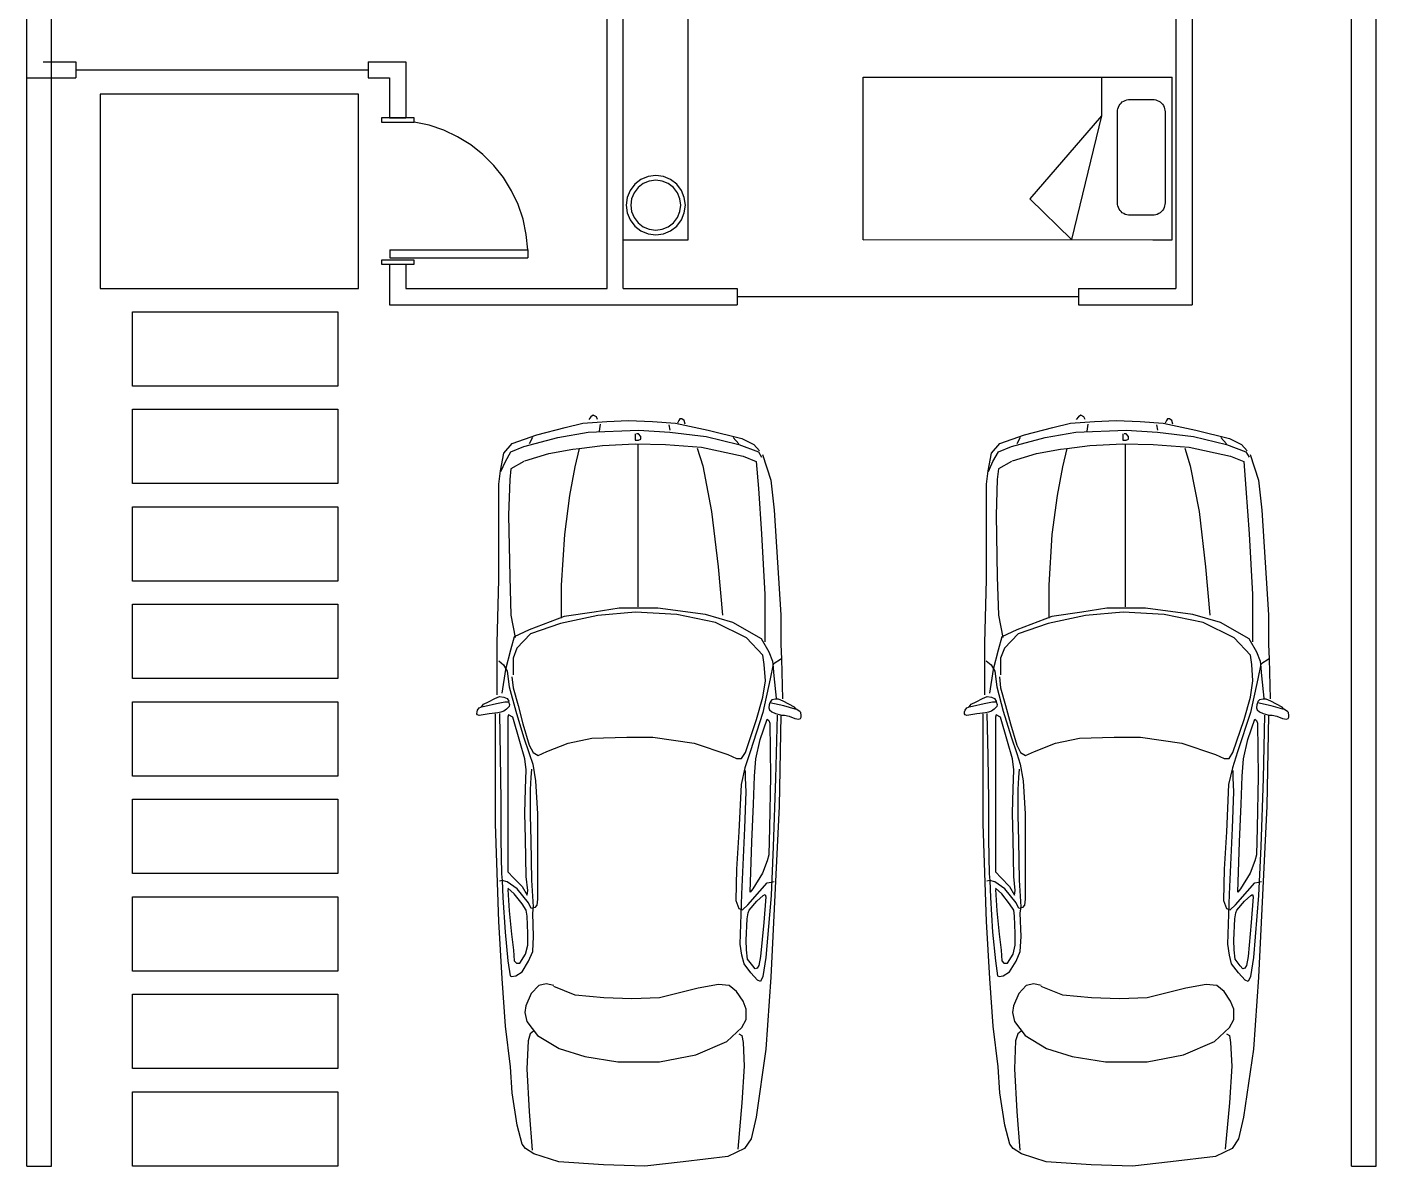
# Model space of a CAD drawing. Header units: metres. Extents: x 24.9 to 56.5, y 18.8 to 36.5.
# Drawn here: x 24.9 to 33.2, y 18.82 to 25.83 of the extents above; entities that cross this region are included whole.
import ezdxf

# ---------------------------------------------------------------- set-up
doc = ezdxf.new("R2010")
doc.units = ezdxf.units.M
doc.layers.add('Edges', color=7, linetype='Continuous')

# ---------------------------------------------------------------- blocks, each defined once
blk = doc.blocks.new('House of 70 sq. m.(753 sq.ft) pl')
at = {"layer": 'Edges'}
for p, q in [((33.0482, 18.8185), (33.0482, 36.3185)), ((25.0482, 18.8185), (25.0482, 35.8185)), ((24.8982, 25.514), (24.8982, 33.8185)), ((33.1982, 18.8185), (33.1982, 32.4185)), ((32.067, 28.6185), (32.067, 24.1185)), ((28.467, 24.2185), (28.467, 28.4185)), ((31.967, 27.7185), (31.967, 24.2185)), ((28.567, 24.5185), (28.567, 26.5185)), ((28.967, 24.5185), (28.967, 26.5185)), ((24.9982, 25.614), (25.1982, 25.614)), ((25.1982, 25.614), (25.1982, 25.564)), ((25.1982, 25.564), (26.9982, 25.564)), ((25.1982, 25.564), (25.1982, 25.514)), ((26.9982, 25.614), (27.2295, 25.614)), ((26.9982, 25.614), (26.9982, 25.564)), ((26.9982, 25.564), (26.9982, 25.514)), ((27.2295, 25.614), (27.2295, 25.2685)), ((24.8982, 18.8185), (24.8982, 25.514)), ((24.8982, 25.514), (25.1982, 25.514)), ((26.9982, 25.514), (27.1295, 25.514)), ((27.1295, 25.514), (27.1295, 25.2685)), ((30.0438, 24.5185), (30.0438, 25.5185)), ((30.0438, 25.5185), (31.826, 25.5185)), ((31.5093, 25.5132), (31.5093, 25.2813)), ((31.826, 25.5185), (31.9438, 25.5185)), ((31.9438, 24.5185), (31.9438, 25.5185)), ((26.9384, 25.414), (25.3482, 25.414)), ((25.3482, 25.414), (25.3482, 24.2185)), ((26.9384, 24.2185), (26.9384, 25.414)), ((31.6071, 25.305), (31.6077, 25.3151)), ((31.6077, 25.3151), (31.6097, 25.3251)), ((31.6097, 25.3251), (31.613, 25.3346)), ((31.613, 25.3346), (31.6175, 25.3437)), ((31.6175, 25.3437), (31.6231, 25.3521)), ((31.6231, 25.3521), (31.6298, 25.3598)), ((31.6298, 25.3598), (31.6374, 25.3664)), ((31.6374, 25.3664), (31.6458, 25.372)), ((31.6458, 25.372), (31.6549, 25.3765)), ((31.6549, 25.3765), (31.6644, 25.3798)), ((31.6644, 25.3798), (31.6744, 25.3818)), ((31.6744, 25.3818), (31.6845, 25.3824)), ((31.6845, 25.3824), (31.8228, 25.3824)), ((31.8228, 25.3824), (31.8329, 25.3818)), ((31.8329, 25.3818), (31.8428, 25.3798)), ((31.8428, 25.3798), (31.8524, 25.3765)), ((31.8524, 25.3765), (31.8614, 25.372)), ((31.8614, 25.372), (31.8699, 25.3664)), ((31.8699, 25.3664), (31.8775, 25.3598)), ((31.8775, 25.3598), (31.8841, 25.3521)), ((31.8841, 25.3521), (31.8898, 25.3437)), ((31.8898, 25.3437), (31.8942, 25.3346)), ((31.8942, 25.3346), (31.8975, 25.3251)), ((31.8975, 25.3251), (31.8995, 25.3151)), ((31.8995, 25.3151), (31.9001, 25.305)), ((27.0795, 25.2685), (27.0795, 25.2431)), ((27.2795, 25.2685), (27.0795, 25.2685)), ((27.0795, 25.2431), (27.2795, 25.2431)), ((27.1295, 25.2685), (27.2295, 25.2685)), ((27.2795, 25.2431), (27.2795, 25.2685)), ((27.3723, 25.223), (27.2795, 25.2431)), ((31.5093, 25.2813), (31.0688, 24.7701)), ((31.5093, 25.2813), (31.3248, 24.5203)), ((31.6071, 24.7464), (31.6071, 25.305)), ((31.9001, 25.305), (31.9001, 24.7464)), ((27.4622, 25.1925), (27.3723, 25.223)), ((27.548, 25.1519), (27.4622, 25.1925)), ((27.6286, 25.1017), (27.548, 25.1519)), ((27.703, 25.0427), (27.6286, 25.1017)), ((27.7701, 24.9755), (27.703, 25.0427)), ((27.8291, 24.9011), (27.7701, 24.9755)), ((27.8792, 24.8205), (27.8291, 24.9011)), ((28.7198, 24.907), (28.676, 24.8889)), ((28.7669, 24.9132), (28.7198, 24.907)), ((28.814, 24.907), (28.7669, 24.9132)), ((28.8579, 24.8889), (28.814, 24.907)), ((27.9197, 24.7346), (27.8792, 24.8205)), ((28.6094, 24.8223), (28.5912, 24.7784)), ((28.6383, 24.86), (28.6094, 24.8223)), ((28.6582, 24.84), (28.6338, 24.8082)), ((28.676, 24.8889), (28.6383, 24.86)), ((28.6901, 24.8644), (28.6582, 24.84)), ((28.7271, 24.8798), (28.6901, 24.8644)), ((28.7669, 24.885), (28.7271, 24.8798)), ((28.8067, 24.8798), (28.7669, 24.885)), ((28.8438, 24.8644), (28.8067, 24.8798)), ((28.8756, 24.84), (28.8438, 24.8644)), ((28.8956, 24.86), (28.8579, 24.8889)), ((28.9, 24.8082), (28.8756, 24.84)), ((28.9245, 24.8223), (28.8956, 24.86)), ((28.9426, 24.7784), (28.9245, 24.8223)), ((27.9502, 24.6447), (27.9197, 24.7346)), ((28.5912, 24.7784), (28.585, 24.7313)), ((28.6185, 24.7711), (28.6132, 24.7313)), ((28.6338, 24.8082), (28.6185, 24.7711)), ((28.9154, 24.7711), (28.9, 24.8082)), ((28.9206, 24.7313), (28.9154, 24.7711)), ((28.9488, 24.7313), (28.9426, 24.7784)), ((31.0688, 24.7701), (31.3248, 24.5203)), ((31.6077, 24.7363), (31.6071, 24.7464)), ((31.6097, 24.7263), (31.6077, 24.7363)), ((31.8995, 24.7363), (31.8975, 24.7263)), ((31.9001, 24.7464), (31.8995, 24.7363)), ((28.585, 24.7313), (28.5912, 24.6842)), ((28.5912, 24.6842), (28.6094, 24.6404)), ((28.6132, 24.7313), (28.6185, 24.6915)), ((28.6185, 24.6915), (28.6338, 24.6545)), ((28.6338, 24.6545), (28.6582, 24.6226)), ((28.8756, 24.6226), (28.9, 24.6545)), ((28.9, 24.6545), (28.9154, 24.6915)), ((28.9154, 24.6915), (28.9206, 24.7313)), ((28.9245, 24.6404), (28.9426, 24.6842)), ((28.9426, 24.6842), (28.9488, 24.7313)), ((31.613, 24.7168), (31.6097, 24.7263)), ((31.6175, 24.7077), (31.613, 24.7168)), ((31.6231, 24.6993), (31.6175, 24.7077)), ((31.6298, 24.6916), (31.6231, 24.6993)), ((31.6374, 24.685), (31.6298, 24.6916)), ((31.6458, 24.6793), (31.6374, 24.685)), ((31.6549, 24.6749), (31.6458, 24.6793)), ((31.6644, 24.6716), (31.6549, 24.6749)), ((31.6744, 24.6696), (31.6644, 24.6716)), ((31.6845, 24.669), (31.6744, 24.6696)), ((31.8228, 24.669), (31.6845, 24.669)), ((31.8329, 24.6696), (31.8228, 24.669)), ((31.8428, 24.6716), (31.8329, 24.6696)), ((31.8524, 24.6749), (31.8428, 24.6716)), ((31.8614, 24.6793), (31.8524, 24.6749)), ((31.8699, 24.685), (31.8614, 24.6793)), ((31.8775, 24.6916), (31.8699, 24.685)), ((31.8841, 24.6993), (31.8775, 24.6916)), ((31.8898, 24.7077), (31.8841, 24.6993)), ((31.8942, 24.7168), (31.8898, 24.7077)), ((31.8975, 24.7263), (31.8942, 24.7168)), ((27.9702, 24.5519), (27.9502, 24.6447)), ((28.6094, 24.6404), (28.6383, 24.6027)), ((28.6383, 24.6027), (28.676, 24.5738)), ((28.6582, 24.6226), (28.6901, 24.5982)), ((28.676, 24.5738), (28.7198, 24.5556)), ((28.6901, 24.5982), (28.7271, 24.5829)), ((28.7271, 24.5829), (28.7669, 24.5776)), ((28.7669, 24.5776), (28.8067, 24.5829)), ((28.8067, 24.5829), (28.8438, 24.5982)), ((28.814, 24.5556), (28.8579, 24.5738)), ((28.8438, 24.5982), (28.8756, 24.6226)), ((28.8579, 24.5738), (28.8956, 24.6027)), ((28.8956, 24.6027), (28.9245, 24.6404)), ((27.9795, 24.4574), (27.9702, 24.5519)), ((28.567, 24.5185), (28.967, 24.5185)), ((28.567, 24.2185), (28.567, 24.5185)), ((28.7198, 24.5556), (28.7669, 24.5494)), ((28.7669, 24.5494), (28.814, 24.5556)), ((30.0438, 24.5185), (31.3248, 24.5203)), ((31.3248, 24.5203), (31.826, 24.5185)), ((31.826, 24.5185), (31.9438, 24.5185)), ((27.1303, 24.4574), (27.1303, 24.4066)), ((27.1303, 24.4574), (27.9795, 24.4574)), ((27.1303, 24.4066), (27.9795, 24.4066)), ((27.9795, 24.4574), (27.9795, 24.4066)), ((27.0795, 24.3939), (27.0795, 24.3685)), ((27.2795, 24.3939), (27.0795, 24.3939)), ((27.0795, 24.3685), (27.2795, 24.3685)), ((27.1295, 24.3685), (27.1295, 24.1185)), ((27.1295, 24.3685), (27.2295, 24.3685)), ((27.2295, 24.3685), (27.2295, 24.2185)), ((27.2795, 24.3685), (27.2795, 24.3939)), ((25.3482, 24.2185), (26.9384, 24.2185)), ((27.2295, 24.2185), (28.467, 24.2185)), ((28.567, 24.2185), (29.267, 24.2185)), ((29.267, 24.2185), (29.267, 24.1685)), ((29.267, 24.1685), (31.367, 24.1685)), ((29.267, 24.1685), (29.267, 24.1185)), ((31.367, 24.2185), (31.367, 24.1685)), ((31.367, 24.2185), (31.967, 24.2185)), ((31.367, 24.1685), (31.367, 24.1185)), ((25.5482, 24.0753), (26.8107, 24.0753)), ((25.5482, 23.6185), (25.5482, 24.0753)), ((26.8107, 24.0753), (26.8107, 23.6185)), ((27.1295, 24.1185), (29.267, 24.1185)), ((31.367, 24.1185), (31.967, 24.1185)), ((31.967, 24.1185), (32.067, 24.1185)), ((26.8107, 23.6185), (25.5482, 23.6185)), ((25.5482, 23.4753), (26.8107, 23.4753)), ((25.5482, 23.0185), (25.5482, 23.4753)), ((26.8107, 23.4753), (26.8107, 23.0185)), ((28.3679, 23.428), (28.3544, 23.4116)), ((28.3813, 23.439), (28.3679, 23.428)), ((28.4013, 23.428), (28.3813, 23.439)), ((28.4079, 23.4116), (28.4013, 23.428)), ((28.4653, 23.4009), (28.5997, 23.4063)), ((28.5997, 23.4063), (28.7472, 23.4009)), ((28.9082, 23.4063), (28.9013, 23.3899)), ((28.9148, 23.4173), (28.9082, 23.4063)), ((28.9282, 23.4173), (28.9148, 23.4173)), ((28.9416, 23.4063), (28.9282, 23.4173)), ((28.9485, 23.3845), (28.9416, 23.4063)), ((31.3679, 23.428), (31.3544, 23.4116)), ((31.3813, 23.439), (31.3679, 23.428)), ((31.4013, 23.428), (31.3813, 23.439)), ((31.4079, 23.4116), (31.4013, 23.428)), ((31.4653, 23.4009), (31.5997, 23.4063)), ((31.5997, 23.4063), (31.7472, 23.4009)), ((31.9082, 23.4063), (31.9013, 23.3899)), ((31.9148, 23.4173), (31.9082, 23.4063)), ((31.9282, 23.4173), (31.9148, 23.4173)), ((31.9416, 23.4063), (31.9282, 23.4173)), ((31.9485, 23.3845), (31.9416, 23.4063)), ((28.0358, 23.3185), (28.2102, 23.3625)), ((28.1633, 23.3021), (28.3512, 23.3348)), ((28.2102, 23.3625), (28.3177, 23.3899)), ((28.3177, 23.3899), (28.4653, 23.4009)), ((28.3512, 23.3348), (28.66, 23.3459)), ((28.4249, 23.3845), (28.4184, 23.3405)), ((28.6411, 23.3241), (28.6411, 23.2968)), ((28.6615, 23.3241), (28.648, 23.3241)), ((28.66, 23.3459), (28.8544, 23.3348)), ((28.6749, 23.3075), (28.6615, 23.3241)), ((28.7472, 23.4009), (28.8882, 23.3899)), ((28.8479, 23.3789), (28.8544, 23.3459)), ((28.8544, 23.3348), (29.0761, 23.3075)), ((28.8882, 23.3899), (29.0895, 23.3459)), ((29.0895, 23.3459), (29.2974, 23.2965)), ((31.0358, 23.3185), (31.2102, 23.3625)), ((31.1633, 23.3021), (31.3512, 23.3348)), ((31.2102, 23.3625), (31.3177, 23.3899)), ((31.3177, 23.3899), (31.4653, 23.4009)), ((31.3512, 23.3348), (31.66, 23.3459)), ((31.4249, 23.3845), (31.4184, 23.3405)), ((31.6411, 23.3241), (31.6411, 23.2968)), ((31.6615, 23.3241), (31.648, 23.3241)), ((31.66, 23.3459), (31.8544, 23.3348)), ((31.6749, 23.3075), (31.6615, 23.3241)), ((31.7472, 23.4009), (31.8882, 23.3899)), ((31.8479, 23.3789), (31.8544, 23.3459)), ((31.8544, 23.3348), (32.0761, 23.3075)), ((31.8882, 23.3899), (32.0895, 23.3459)), ((32.0895, 23.3459), (32.2974, 23.2965)), ((27.8327, 23.2057), (27.8839, 23.264)), ((27.8748, 23.214), (27.9555, 23.2471)), ((27.8839, 23.264), (28.0358, 23.3185)), ((27.9555, 23.2471), (28.1633, 23.3021)), ((28.0093, 23.3021), (27.9889, 23.2634)), ((28.2959, 23.2343), (28.4384, 23.2524)), ((28.4384, 23.2524), (28.6397, 23.2634)), ((28.6397, 23.2634), (28.8275, 23.2581)), ((28.6411, 23.2968), (28.6411, 23.2857)), ((28.6411, 23.2857), (28.6615, 23.2857)), ((28.6557, 23.2557), (28.6557, 22.2595)), ((28.6615, 23.2857), (28.6749, 23.2911)), ((28.6749, 23.2911), (28.6749, 23.3075)), ((28.8275, 23.2581), (29.0492, 23.2414)), ((29.0492, 23.2414), (29.3039, 23.1867)), ((29.0761, 23.3075), (29.2774, 23.2581)), ((29.2436, 23.3021), (29.2774, 23.2634)), ((29.2774, 23.2581), (29.398, 23.214)), ((29.2974, 23.2965), (29.3711, 23.2581)), ((29.3711, 23.2581), (29.4046, 23.2197)), ((30.8327, 23.2057), (30.8839, 23.264)), ((30.8748, 23.214), (30.9555, 23.2471)), ((30.8839, 23.264), (31.0358, 23.3185)), ((30.9555, 23.2471), (31.1633, 23.3021)), ((31.0093, 23.3021), (30.9889, 23.2634)), ((31.2959, 23.2343), (31.4384, 23.2524)), ((31.4384, 23.2524), (31.6397, 23.2634)), ((31.6397, 23.2634), (31.8275, 23.2581)), ((31.6411, 23.2968), (31.6411, 23.2857)), ((31.6411, 23.2857), (31.6615, 23.2857)), ((31.6557, 23.2557), (31.6557, 22.2595)), ((31.6615, 23.2857), (31.6749, 23.2911)), ((31.6749, 23.2911), (31.6749, 23.3075)), ((31.8275, 23.2581), (32.0492, 23.2414)), ((32.0492, 23.2414), (32.3039, 23.1867)), ((32.0761, 23.3075), (32.2774, 23.2581)), ((32.2436, 23.3021), (32.2774, 23.2634)), ((32.2774, 23.2581), (32.398, 23.214)), ((32.2974, 23.2965), (32.3711, 23.2581)), ((32.3711, 23.2581), (32.4046, 23.2197)), ((27.8123, 23.0968), (27.8327, 23.2057)), ((27.8414, 23.1536), (27.8748, 23.214)), ((27.962, 23.159), (28.1099, 23.203)), ((28.1099, 23.203), (28.2574, 23.2304)), ((28.2574, 23.2304), (28.2959, 23.2343)), ((28.2959, 23.2343), (28.2698, 23.1218)), ((29.0223, 23.2361), (29.0557, 23.1263)), ((29.3039, 23.1867), (29.3846, 23.1536)), ((29.398, 23.214), (29.418, 23.181)), ((29.4245, 23.1971), (29.4754, 23.0385)), ((30.8123, 23.0968), (30.8327, 23.2057)), ((30.8414, 23.1536), (30.8748, 23.214)), ((30.962, 23.159), (31.1099, 23.203)), ((31.1099, 23.203), (31.2574, 23.2304)), ((31.2574, 23.2304), (31.2959, 23.2343)), ((31.2959, 23.2343), (31.2698, 23.1218)), ((32.0223, 23.2361), (32.0557, 23.1263)), ((32.3039, 23.1867), (32.3846, 23.1536)), ((32.398, 23.214), (32.418, 23.181)), ((32.4245, 23.1971), (32.4754, 23.0385)), ((27.8021, 23.0135), (27.8123, 23.0968)), ((27.8145, 23.0932), (27.8414, 23.1536)), ((27.8748, 23.1096), (27.8683, 23.0438)), ((27.9555, 23.1536), (27.8748, 23.1096)), ((28.2698, 23.1218), (28.2371, 22.945)), ((29.0557, 23.1263), (29.1095, 22.846)), ((29.3846, 23.1536), (29.398, 22.9888)), ((30.8021, 23.0135), (30.8123, 23.0968)), ((30.8145, 23.0932), (30.8414, 23.1536)), ((30.8748, 23.1096), (30.8683, 23.0438)), ((30.9555, 23.1536), (30.8748, 23.1096)), ((31.2698, 23.1218), (31.2371, 22.945)), ((32.0557, 23.1263), (32.1095, 22.846)), ((32.3846, 23.1536), (32.398, 22.9888)), ((26.8107, 23.0185), (25.5482, 23.0185)), ((27.8021, 22.9049), (27.8021, 23.0135)), ((27.8683, 23.0438), (27.8614, 22.8239)), ((29.4754, 23.0385), (29.4961, 22.8546)), ((30.8021, 22.9049), (30.8021, 23.0135)), ((30.8683, 23.0438), (30.8614, 22.8239)), ((32.4754, 23.0385), (32.4961, 22.8546)), ((28.2371, 22.945), (28.2044, 22.704)), ((29.398, 22.9888), (29.418, 22.7085)), ((31.2371, 22.945), (31.2044, 22.704)), ((32.398, 22.9888), (32.418, 22.7085)), ((25.5482, 22.8753), (26.8107, 22.8753)), ((25.5482, 22.4185), (25.5482, 22.8753)), ((26.8107, 22.8753), (26.8107, 22.4185)), ((27.8021, 22.4285), (27.8021, 22.9049)), ((29.1095, 22.846), (29.1498, 22.5052)), ((29.4961, 22.8546), (29.5368, 22.2113)), ((30.8021, 22.4285), (30.8021, 22.9049)), ((32.1095, 22.846), (32.1498, 22.5052)), ((32.4961, 22.8546), (32.5368, 22.2113)), ((27.8614, 22.8239), (27.8683, 22.4448)), ((30.8614, 22.8239), (30.8683, 22.4448)), ((28.2044, 22.704), (28.1848, 22.3934)), ((29.418, 22.7085), (29.4384, 22.3347)), ((31.2044, 22.704), (31.1848, 22.3934)), ((32.418, 22.7085), (32.4384, 22.3347)), ((29.1498, 22.5052), (29.1767, 22.2086)), ((32.1498, 22.5052), (32.1767, 22.2086)), ((26.8107, 22.4185), (25.5482, 22.4185)), ((27.792, 22.0357), (27.8021, 22.4285)), ((27.8683, 22.4448), (27.8748, 22.2086)), ((30.792, 22.0357), (30.8021, 22.4285)), ((30.8683, 22.4448), (30.8748, 22.2086)), ((28.1848, 22.3934), (28.1848, 22.1898)), ((29.4384, 22.3347), (29.4384, 22.1095)), ((31.1848, 22.3934), (31.1848, 22.1898)), ((32.4384, 22.3347), (32.4384, 22.1095)), ((25.5482, 22.2753), (26.8107, 22.2753)), ((25.5482, 21.8185), (25.5482, 22.2753)), ((26.8107, 22.2753), (26.8107, 21.8185)), ((28.5419, 22.2511), (28.3882, 22.2261)), ((28.7803, 22.2511), (28.5419, 22.2511)), ((29.0721, 22.2133), (28.7803, 22.2511)), ((31.5419, 22.2511), (31.3882, 22.2261)), ((31.7803, 22.2511), (31.5419, 22.2511)), ((32.0721, 22.2133), (31.7803, 22.2511)), ((27.8748, 22.2086), (27.9017, 22.0711)), ((28.2037, 22.2008), (27.9885, 22.119)), ((28.4111, 22.2071), (28.1808, 22.1568)), ((28.3882, 22.2261), (28.2037, 22.2008)), ((28.6419, 22.2261), (28.4111, 22.2071)), ((28.8955, 22.2133), (28.6419, 22.2261)), ((29.1339, 22.1631), (28.8955, 22.2133)), ((29.2414, 22.1631), (29.0721, 22.2133)), ((29.3257, 22.0687), (29.1339, 22.1631)), ((29.418, 22.0625), (29.2414, 22.1631)), ((29.5368, 22.2113), (29.5368, 22.0274)), ((30.8748, 22.2086), (30.9017, 22.0711)), ((31.2037, 22.2008), (30.9885, 22.119)), ((31.4111, 22.2071), (31.1808, 22.1568)), ((31.3882, 22.2261), (31.2037, 22.2008)), ((31.6419, 22.2261), (31.4111, 22.2071)), ((31.8955, 22.2133), (31.6419, 22.2261)), ((32.1339, 22.1631), (31.8955, 22.2133)), ((32.2414, 22.1631), (32.0721, 22.2133)), ((32.3257, 22.0687), (32.1339, 22.1631)), ((32.418, 22.0625), (32.2414, 22.1631)), ((32.5368, 22.2113), (32.5368, 22.0274)), ((27.9885, 22.119), (27.8962, 22.075)), ((27.9962, 22.0937), (27.9119, 22.0056)), ((28.1808, 22.1568), (27.9962, 22.0937)), ((29.4384, 22.1095), (29.4384, 22.0437)), ((30.9885, 22.119), (30.8962, 22.075)), ((30.9962, 22.0937), (30.9119, 22.0056)), ((31.1808, 22.1568), (30.9962, 22.0937)), ((32.4384, 22.1095), (32.4384, 22.0437)), ((27.792, 21.7182), (27.792, 22.0357)), ((27.8962, 22.075), (27.8734, 21.9931)), ((27.9119, 22.0056), (27.8886, 21.9429)), ((29.4256, 21.9616), (29.3257, 22.0687)), ((29.4642, 21.9806), (29.418, 22.0625)), ((29.5368, 22.0274), (29.5405, 21.9405)), ((30.792, 21.7182), (30.792, 22.0357)), ((30.8962, 22.075), (30.8734, 21.9931)), ((30.9119, 22.0056), (30.8886, 21.9429)), ((32.4256, 21.9616), (32.3257, 22.0687)), ((32.4642, 21.9806), (32.418, 22.0625)), ((32.5368, 22.0274), (32.5405, 21.9405)), ((27.8003, 21.928), (27.8308, 21.903)), ((27.8734, 21.9931), (27.8425, 21.8735)), ((27.8886, 21.9429), (27.8886, 21.8735)), ((29.4333, 21.9051), (29.4256, 21.9616)), ((29.4874, 21.9238), (29.4642, 21.9806)), ((29.49, 21.9066), (29.4874, 21.9238)), ((29.5405, 21.9405), (29.49, 21.9066)), ((29.5405, 21.9405), (29.547, 21.6932)), ((30.8003, 21.928), (30.8308, 21.903)), ((30.8734, 21.9931), (30.8425, 21.8735)), ((30.8886, 21.9429), (30.8886, 21.8735)), ((32.4333, 21.9051), (32.4256, 21.9616)), ((32.4874, 21.9238), (32.4642, 21.9806)), ((32.49, 21.9066), (32.4874, 21.9238)), ((32.5405, 21.9405), (32.49, 21.9066)), ((32.5405, 21.9405), (32.547, 21.6932)), ((27.8425, 21.8735), (27.8196, 21.7289)), ((27.8308, 21.903), (27.8526, 21.8637)), ((27.8526, 21.8637), (27.8657, 21.7673)), ((27.881, 21.8295), (27.8886, 21.7602)), ((27.8886, 21.8735), (27.8886, 21.842)), ((29.4413, 21.8042), (29.4333, 21.9051)), ((29.49, 21.9066), (29.4714, 21.8161)), ((29.495, 21.8357), (29.49, 21.9066)), ((29.5103, 21.6974), (29.495, 21.8357)), ((30.8425, 21.8735), (30.8196, 21.7289)), ((30.8308, 21.903), (30.8526, 21.8637)), ((30.8526, 21.8637), (30.8657, 21.7673)), ((30.881, 21.8295), (30.8886, 21.7602)), ((30.8886, 21.8735), (30.8886, 21.842)), ((32.4413, 21.8042), (32.4333, 21.9051)), ((32.49, 21.9066), (32.4714, 21.8161)), ((32.495, 21.8357), (32.49, 21.9066)), ((32.5103, 21.6974), (32.495, 21.8357)), ((26.8107, 21.8185), (25.5482, 21.8185)), ((27.8657, 21.7673), (27.905, 21.6173)), ((27.8886, 21.7602), (27.9195, 21.6533)), ((29.4714, 21.8161), (29.4253, 21.6084)), ((29.4256, 21.7036), (29.4413, 21.8042)), ((30.8657, 21.7673), (30.905, 21.6173)), ((30.8886, 21.7602), (30.9195, 21.6533)), ((32.4714, 21.8161), (32.4253, 21.6084)), ((32.4256, 21.7036), (32.4413, 21.8042)), ((25.5482, 21.6753), (26.8107, 21.6753)), ((25.5482, 21.2185), (25.5482, 21.6753)), ((26.8107, 21.6753), (26.8107, 21.2185)), ((27.7069, 21.6605), (27.7385, 21.6756)), ((27.7153, 21.6492), (27.7876, 21.6643)), ((27.7385, 21.6756), (27.7771, 21.695)), ((27.7771, 21.695), (27.8061, 21.7072)), ((27.7876, 21.6643), (27.8388, 21.6748)), ((27.8061, 21.7072), (27.833, 21.7045)), ((27.833, 21.7045), (27.8516, 21.6959)), ((27.8388, 21.6748), (27.861, 21.6756)), ((27.8516, 21.6959), (27.8621, 21.6786)), ((27.8621, 21.6786), (27.861, 21.6756)), ((27.861, 21.6756), (27.8668, 21.6596)), ((29.3875, 21.5653), (29.4256, 21.7036)), ((29.4696, 21.6694), (29.4642, 21.6569)), ((29.4718, 21.6762), (29.4696, 21.6694)), ((29.5539, 21.6507), (29.4696, 21.6694)), ((29.4816, 21.687), (29.4718, 21.6762)), ((29.503, 21.6914), (29.4816, 21.687)), ((29.5227, 21.6923), (29.503, 21.6914)), ((29.5517, 21.6798), (29.5227, 21.6923)), ((29.6208, 21.6426), (29.5517, 21.6798)), ((30.7069, 21.6605), (30.7385, 21.6756)), ((30.7153, 21.6492), (30.7876, 21.6643)), ((30.7385, 21.6756), (30.7771, 21.695)), ((30.7771, 21.695), (30.8061, 21.7072)), ((30.7876, 21.6643), (30.8388, 21.6748)), ((30.8061, 21.7072), (30.833, 21.7045)), ((30.833, 21.7045), (30.8516, 21.6959)), ((30.8388, 21.6748), (30.861, 21.6756)), ((30.8516, 21.6959), (30.8621, 21.6786)), ((30.8621, 21.6786), (30.861, 21.6756)), ((30.861, 21.6756), (30.8668, 21.6596)), ((32.3875, 21.5653), (32.4256, 21.7036)), ((32.4696, 21.6694), (32.4642, 21.6569)), ((32.4718, 21.6762), (32.4696, 21.6694)), ((32.5539, 21.6507), (32.4696, 21.6694)), ((32.4816, 21.687), (32.4718, 21.6762)), ((32.503, 21.6914), (32.4816, 21.687)), ((32.5227, 21.6923), (32.503, 21.6914)), ((32.5517, 21.6798), (32.5227, 21.6923)), ((32.6208, 21.6426), (32.5517, 21.6798)), ((27.6662, 21.6004), (27.6673, 21.6129)), ((27.671, 21.5947), (27.6662, 21.6004)), ((27.6673, 21.6129), (27.6699, 21.6242)), ((27.6699, 21.6242), (27.6804, 21.6376)), ((27.6804, 21.5917), (27.671, 21.5947)), ((27.6804, 21.6376), (27.6909, 21.6414)), ((27.7422, 21.6004), (27.6804, 21.5917)), ((27.6909, 21.6414), (27.6953, 21.6444)), ((27.6953, 21.6444), (27.7069, 21.6605)), ((27.6953, 21.6444), (27.7153, 21.6492)), ((27.7956, 21.6081), (27.7422, 21.6004)), ((27.7818, 21.4674), (27.7818, 21.6013)), ((27.8141, 21.6108), (27.7956, 21.6081)), ((27.8047, 21.603), (27.809, 21.3424)), ((27.833, 21.6176), (27.8141, 21.6108)), ((27.849, 21.6301), (27.833, 21.6176)), ((27.8643, 21.6453), (27.849, 21.6301)), ((27.8614, 21.5959), (27.857, 21.5816)), ((27.857, 21.5816), (27.857, 21.5209)), ((27.8875, 21.5816), (27.8614, 21.5959)), ((27.8668, 21.6596), (27.8643, 21.6453)), ((27.9311, 21.4317), (27.8875, 21.5816)), ((27.905, 21.6173), (27.9529, 21.4602)), ((27.9195, 21.6533), (27.95, 21.54)), ((29.4253, 21.6084), (29.3468, 21.3665)), ((29.4642, 21.6569), (29.462, 21.6376)), ((29.462, 21.6376), (29.4674, 21.6251)), ((29.4674, 21.6251), (29.4816, 21.6144)), ((29.4816, 21.6144), (29.503, 21.6022)), ((29.503, 21.6022), (29.5336, 21.5959)), ((29.5128, 21.5932), (29.5038, 21.204)), ((29.5368, 21.5929), (29.5267, 21.0329)), ((29.5336, 21.5959), (29.5368, 21.5929)), ((29.5368, 21.5929), (29.5594, 21.5923)), ((29.6251, 21.6304), (29.5539, 21.6507)), ((29.5594, 21.5923), (29.5873, 21.5861)), ((29.5873, 21.5861), (29.6229, 21.573)), ((29.6306, 21.6295), (29.6208, 21.6426)), ((29.6306, 21.6295), (29.6251, 21.6304)), ((29.6535, 21.6152), (29.6306, 21.6295)), ((29.6596, 21.609), (29.6535, 21.6152)), ((29.6618, 21.5905), (29.6596, 21.609)), ((29.6618, 21.5798), (29.6618, 21.5905)), ((30.6662, 21.6004), (30.6673, 21.6129)), ((30.671, 21.5947), (30.6662, 21.6004)), ((30.6673, 21.6129), (30.6699, 21.6242)), ((30.6699, 21.6242), (30.6804, 21.6376)), ((30.6804, 21.5917), (30.671, 21.5947)), ((30.6804, 21.6376), (30.6909, 21.6414)), ((30.7422, 21.6004), (30.6804, 21.5917)), ((30.6909, 21.6414), (30.6953, 21.6444)), ((30.6953, 21.6444), (30.7069, 21.6605)), ((30.6953, 21.6444), (30.7153, 21.6492)), ((30.7956, 21.6081), (30.7422, 21.6004)), ((30.7818, 21.4674), (30.7818, 21.6013)), ((30.8141, 21.6108), (30.7956, 21.6081)), ((30.8047, 21.603), (30.809, 21.3424)), ((30.833, 21.6176), (30.8141, 21.6108)), ((30.849, 21.6301), (30.833, 21.6176)), ((30.8643, 21.6453), (30.849, 21.6301)), ((30.8614, 21.5959), (30.857, 21.5816)), ((30.857, 21.5816), (30.857, 21.5209)), ((30.8875, 21.5816), (30.8614, 21.5959)), ((30.8668, 21.6596), (30.8643, 21.6453)), ((30.9311, 21.4317), (30.8875, 21.5816)), ((30.905, 21.6173), (30.9529, 21.4602)), ((30.9195, 21.6533), (30.95, 21.54)), ((32.4253, 21.6084), (32.3468, 21.3665)), ((32.4642, 21.6569), (32.462, 21.6376)), ((32.462, 21.6376), (32.4674, 21.6251)), ((32.4674, 21.6251), (32.4816, 21.6144)), ((32.4816, 21.6144), (32.503, 21.6022)), ((32.503, 21.6022), (32.5336, 21.5959)), ((32.5128, 21.5932), (32.5038, 21.204)), ((32.5368, 21.5929), (32.5267, 21.0329)), ((32.5336, 21.5959), (32.5368, 21.5929)), ((32.5368, 21.5929), (32.5594, 21.5923)), ((32.6251, 21.6304), (32.5539, 21.6507)), ((32.5594, 21.5923), (32.5873, 21.5861)), ((32.5873, 21.5861), (32.6229, 21.573)), ((32.6306, 21.6295), (32.6208, 21.6426)), ((32.6306, 21.6295), (32.6251, 21.6304)), ((32.6535, 21.6152), (32.6306, 21.6295)), ((32.6596, 21.609), (32.6535, 21.6152)), ((32.6618, 21.5905), (32.6596, 21.609)), ((32.6618, 21.5798), (32.6618, 21.5905)), ((27.857, 21.5209), (27.857, 21.321)), ((27.95, 21.54), (27.9885, 21.4078)), ((29.3181, 21.3638), (29.3875, 21.5653)), ((29.41, 21.4424), (29.4522, 21.5688)), ((29.4522, 21.5688), (29.4627, 21.5602)), ((29.4627, 21.5602), (29.4696, 21.5429)), ((29.4696, 21.5429), (29.4732, 21.2156)), ((29.6229, 21.573), (29.6469, 21.5676)), ((29.6469, 21.5676), (29.6567, 21.573)), ((29.6567, 21.573), (29.6618, 21.5798)), ((30.857, 21.5209), (30.857, 21.321)), ((30.95, 21.54), (30.9885, 21.4078)), ((32.3181, 21.3638), (32.3875, 21.5653)), ((32.41, 21.4424), (32.4522, 21.5688)), ((32.4522, 21.5688), (32.4627, 21.5602)), ((32.4627, 21.5602), (32.4696, 21.5429)), ((32.4696, 21.5429), (32.4732, 21.2156)), ((32.6229, 21.573), (32.6469, 21.5676)), ((32.6469, 21.5676), (32.6567, 21.573)), ((32.6567, 21.573), (32.6618, 21.5798)), ((27.7818, 20.9243), (27.7818, 21.4674)), ((27.9617, 21.3245), (27.9311, 21.4317)), ((27.9529, 21.4602), (27.9878, 21.3567)), ((28.0961, 21.3701), (28.2269, 21.4203)), ((28.2269, 21.4203), (28.373, 21.4519)), ((28.373, 21.4519), (28.5881, 21.4581)), ((28.5881, 21.4581), (28.7494, 21.4581)), ((28.7494, 21.4581), (29.003, 21.4203)), ((29.003, 21.4203), (29.2105, 21.351)), ((29.382, 21.3248), (29.41, 21.4424)), ((30.7818, 20.9243), (30.7818, 21.4674)), ((30.9617, 21.3245), (30.9311, 21.4317)), ((30.9529, 21.4602), (30.9878, 21.3567)), ((31.0961, 21.3701), (31.2269, 21.4203)), ((31.2269, 21.4203), (31.373, 21.4519)), ((31.373, 21.4519), (31.5881, 21.4581)), ((31.5881, 21.4581), (31.7494, 21.4581)), ((31.7494, 21.4581), (32.003, 21.4203)), ((32.003, 21.4203), (32.2105, 21.351)), ((32.382, 21.3248), (32.41, 21.4424)), ((27.809, 21.3424), (27.8134, 21.0674)), ((27.9878, 21.3567), (28.0096, 21.2924)), ((27.9885, 21.4078), (28.0118, 21.3638)), ((28.0118, 21.3638), (28.0423, 21.3448)), ((28.0423, 21.3448), (28.0961, 21.3701)), ((29.2105, 21.351), (29.2643, 21.326)), ((29.2952, 21.326), (29.3181, 21.3638)), ((29.3468, 21.3665), (29.3144, 21.2683)), ((30.809, 21.3424), (30.8134, 21.0674)), ((30.9878, 21.3567), (31.0096, 21.2924)), ((30.9885, 21.4078), (31.0118, 21.3638)), ((31.0118, 21.3638), (31.0423, 21.3448)), ((31.0423, 21.3448), (31.0961, 21.3701)), ((32.2105, 21.351), (32.2643, 21.326)), ((32.2952, 21.326), (32.3181, 21.3638)), ((32.3468, 21.3665), (32.3144, 21.2683)), ((27.857, 21.321), (27.857, 20.9639)), ((27.9704, 21.2567), (27.9617, 21.3245)), ((27.966, 21.1389), (27.9704, 21.2567)), ((28.0009, 21.2103), (28.0053, 21.2603)), ((28.0096, 21.2924), (28.0271, 21.1888)), ((29.2643, 21.326), (29.2952, 21.326)), ((29.3144, 21.2683), (29.2916, 21.1665)), ((29.3192, 21.2079), (29.3192, 21.2531)), ((29.3751, 21.2186), (29.382, 21.3248)), ((30.857, 21.321), (30.857, 20.9639)), ((30.9704, 21.2567), (30.9617, 21.3245)), ((30.966, 21.1389), (30.9704, 21.2567)), ((31.0009, 21.2103), (31.0053, 21.2603)), ((31.0096, 21.2924), (31.0271, 21.1888)), ((32.2643, 21.326), (32.2952, 21.326)), ((32.3144, 21.2683), (32.2916, 21.1665)), ((32.3192, 21.2079), (32.3192, 21.2531)), ((32.3751, 21.2186), (32.382, 21.3248)), ((26.8107, 21.2185), (25.5482, 21.2185)), ((27.9965, 21.1353), (28.0009, 21.2103)), ((28.0271, 21.1888), (28.0401, 20.9853)), ((29.2916, 21.1665), (29.2777, 20.8755)), ((29.3239, 21.121), (29.3192, 21.2079)), ((29.3679, 21.046), (29.3751, 21.2186)), ((29.4732, 21.2156), (29.4663, 20.8996)), ((29.5038, 21.204), (29.49, 20.7851)), ((30.9965, 21.1353), (31.0009, 21.2103)), ((31.0271, 21.1888), (31.0401, 20.9853)), ((32.2916, 21.1665), (32.2777, 20.8755)), ((32.3239, 21.121), (32.3192, 21.2079)), ((32.3679, 21.046), (32.3751, 21.2186)), ((32.4732, 21.2156), (32.4663, 20.8996)), ((32.5038, 21.204), (32.49, 20.7851)), ((27.9617, 20.9889), (27.966, 21.1389)), ((27.9965, 20.9746), (27.9965, 21.1353)), ((29.3144, 20.8981), (29.3239, 21.121)), ((30.9617, 20.9889), (30.966, 21.1389)), ((30.9965, 20.9746), (30.9965, 21.1353)), ((32.3144, 20.8981), (32.3239, 21.121)), ((25.5482, 21.0753), (26.8107, 21.0753)), ((25.5482, 20.6185), (25.5482, 21.0753)), ((26.8107, 21.0753), (26.8107, 20.6185)), ((27.8134, 21.0674), (27.8134, 20.8282)), ((29.3573, 20.8136), (29.3679, 21.046)), ((29.5267, 21.0329), (29.4754, 19.9802)), ((30.8134, 21.0674), (30.8134, 20.8282)), ((32.3573, 20.8136), (32.3679, 21.046)), ((32.5267, 21.0329), (32.4754, 19.9802)), ((27.8021, 20.3226), (27.7818, 20.9243)), ((27.857, 20.9639), (27.857, 20.7246)), ((27.966, 20.8318), (27.9617, 20.9889)), ((28.0009, 20.8211), (27.9965, 20.9746)), ((28.0401, 20.9853), (28.0401, 20.6354)), ((30.8021, 20.3226), (30.7818, 20.9243)), ((30.857, 20.9639), (30.857, 20.7246)), ((30.966, 20.8318), (30.9617, 20.9889)), ((31.0009, 20.8211), (30.9965, 20.9746)), ((31.0401, 20.9853), (31.0401, 20.6354)), ((29.2777, 20.8755), (29.2639, 20.6452)), ((29.2963, 20.4905), (29.3144, 20.8981)), ((29.4663, 20.8996), (29.4627, 20.733)), ((32.2777, 20.8755), (32.2639, 20.6452)), ((32.2963, 20.4905), (32.3144, 20.8981)), ((32.4663, 20.8996), (32.4627, 20.733)), ((27.8134, 20.8282), (27.8178, 20.6175)), ((27.9704, 20.5997), (27.966, 20.8318)), ((28.0053, 20.5782), (28.0009, 20.8211)), ((29.3475, 20.5039), (29.3573, 20.8136)), ((29.49, 20.7851), (29.4761, 20.4827)), ((30.8134, 20.8282), (30.8178, 20.6175)), ((30.9704, 20.5997), (30.966, 20.8318)), ((31.0053, 20.5782), (31.0009, 20.8211)), ((32.3475, 20.5039), (32.3573, 20.8136)), ((32.49, 20.7851), (32.4761, 20.4827)), ((27.857, 20.7246), (27.857, 20.6282)), ((29.4522, 20.6958), (29.4242, 20.6211)), ((29.4627, 20.733), (29.4522, 20.6958)), ((30.857, 20.7246), (30.857, 20.6282)), ((32.4522, 20.6958), (32.4242, 20.6211)), ((32.4627, 20.733), (32.4522, 20.6958)), ((26.8107, 20.6185), (25.5482, 20.6185)), ((27.8178, 20.6175), (27.8221, 20.5747)), ((27.857, 20.6282), (27.8919, 20.5925)), ((27.8919, 20.5925), (27.9442, 20.539)), ((27.9791, 20.514), (27.9704, 20.5997)), ((28.0401, 20.6354), (28.0401, 20.4604)), ((29.2639, 20.6452), (29.2592, 20.4527)), ((29.4242, 20.6211), (29.3646, 20.5235)), ((30.8178, 20.6175), (30.8221, 20.5747)), ((30.857, 20.6282), (30.8919, 20.5925)), ((30.8919, 20.5925), (30.9442, 20.539)), ((30.9791, 20.514), (30.9704, 20.5997)), ((31.0401, 20.6354), (31.0401, 20.4604)), ((32.2639, 20.6452), (32.2592, 20.4527)), ((32.4242, 20.6211), (32.3646, 20.5235)), ((27.8221, 20.5747), (27.8047, 20.5711)), ((27.8526, 20.5675), (27.8221, 20.5747)), ((27.8221, 20.5747), (27.8265, 20.4711)), ((27.9137, 20.5247), (27.8526, 20.5675)), ((27.8962, 20.4926), (27.857, 20.5283)), ((27.857, 20.5211), (27.8657, 20.389)), ((27.9835, 20.439), (27.9137, 20.5247)), ((27.9442, 20.539), (27.9747, 20.4854)), ((27.9747, 20.4854), (27.9791, 20.514)), ((28.014, 20.414), (28.0053, 20.5782)), ((29.333, 20.4262), (29.4067, 20.5092)), ((29.3646, 20.5235), (29.3475, 20.5039)), ((29.4067, 20.5092), (29.4529, 20.5622)), ((29.4529, 20.5622), (29.4761, 20.5658)), ((29.4761, 20.5658), (29.4943, 20.5696)), ((30.8221, 20.5747), (30.8047, 20.5711)), ((30.8526, 20.5675), (30.8221, 20.5747)), ((30.8221, 20.5747), (30.8265, 20.4711)), ((30.9137, 20.5247), (30.8526, 20.5675)), ((30.8962, 20.4926), (30.857, 20.5283)), ((30.857, 20.5211), (30.8657, 20.389)), ((30.9835, 20.439), (30.9137, 20.5247)), ((30.9442, 20.539), (30.9747, 20.4854)), ((30.9747, 20.4854), (30.9791, 20.514)), ((31.014, 20.414), (31.0053, 20.5782)), ((32.333, 20.4262), (32.4067, 20.5092)), ((32.3646, 20.5235), (32.3475, 20.5039)), ((32.4067, 20.5092), (32.4529, 20.5622)), ((32.4529, 20.5622), (32.4761, 20.5658)), ((32.4761, 20.5658), (32.4943, 20.5696)), ((25.5482, 20.4753), (26.8107, 20.4753)), ((25.5482, 20.0185), (25.5482, 20.4753)), ((26.8107, 20.4753), (26.8107, 20.0185)), ((27.8265, 20.4711), (27.8396, 20.2569)), ((27.9442, 20.4318), (27.8962, 20.4926)), ((27.9704, 20.3926), (27.9442, 20.4318)), ((28.0009, 20.4033), (27.9835, 20.439)), ((28.0358, 20.4247), (28.0227, 20.4104)), ((28.0401, 20.4604), (28.0358, 20.4247)), ((29.2592, 20.4527), (29.2777, 20.4036)), ((29.2868, 20.1846), (29.2963, 20.4905)), ((29.3006, 20.3958), (29.333, 20.4262)), ((29.3413, 20.3929), (29.3893, 20.4482)), ((29.3893, 20.4482), (29.4271, 20.4842)), ((29.4271, 20.4842), (29.4391, 20.489)), ((29.4431, 20.4744), (29.4311, 20.3179)), ((29.4391, 20.489), (29.4431, 20.4744)), ((29.4761, 20.4827), (29.4438, 20.1013)), ((30.8265, 20.4711), (30.8396, 20.2569)), ((30.9442, 20.4318), (30.8962, 20.4926)), ((30.9704, 20.3926), (30.9442, 20.4318)), ((31.0009, 20.4033), (30.9835, 20.439)), ((31.0358, 20.4247), (31.0227, 20.4104)), ((31.0401, 20.4604), (31.0358, 20.4247)), ((32.2592, 20.4527), (32.2777, 20.4036)), ((32.2868, 20.1846), (32.2963, 20.4905)), ((32.3006, 20.3958), (32.333, 20.4262)), ((32.3413, 20.3929), (32.3893, 20.4482)), ((32.3893, 20.4482), (32.4271, 20.4842)), ((32.4271, 20.4842), (32.4391, 20.489)), ((32.4431, 20.4744), (32.4311, 20.3179)), ((32.4391, 20.489), (32.4431, 20.4744)), ((32.4761, 20.4827), (32.4438, 20.1013)), ((27.8657, 20.389), (27.8788, 20.2462)), ((27.9747, 20.3569), (27.9704, 20.3926)), ((27.9791, 20.2497), (27.9747, 20.3569)), ((28.0227, 20.4104), (28.0009, 20.4033)), ((28.0096, 20.3747), (28.014, 20.414)), ((28.014, 20.2319), (28.0096, 20.3747)), ((29.2777, 20.4036), (29.3006, 20.3958)), ((29.3235, 20.2087), (29.3293, 20.339)), ((29.3293, 20.339), (29.3355, 20.3765)), ((29.3355, 20.3765), (29.3413, 20.3929)), ((30.8657, 20.389), (30.8788, 20.2462)), ((30.9747, 20.3569), (30.9704, 20.3926)), ((30.9791, 20.2497), (30.9747, 20.3569)), ((31.0227, 20.4104), (31.0009, 20.4033)), ((31.0096, 20.3747), (31.014, 20.414)), ((31.014, 20.2319), (31.0096, 20.3747)), ((32.2777, 20.4036), (32.3006, 20.3958)), ((32.3235, 20.2087), (32.3293, 20.339)), ((32.3293, 20.339), (32.3355, 20.3765)), ((32.3355, 20.3765), (32.3413, 20.3929)), ((27.8225, 19.9718), (27.8021, 20.3226)), ((27.8396, 20.2569), (27.857, 20.0819)), ((29.4311, 20.3179), (29.4111, 20.1075)), ((30.8225, 19.9718), (30.8021, 20.3226)), ((30.8396, 20.2569), (30.857, 20.0819)), ((32.4311, 20.3179), (32.4111, 20.1075)), ((27.8788, 20.2462), (27.8919, 20.1462)), ((27.966, 20.1212), (27.9791, 20.1783)), ((27.9791, 20.1783), (27.9791, 20.2497)), ((28.0096, 20.1391), (28.014, 20.2319)), ((29.2963, 20.1164), (29.2868, 20.1846)), ((29.3253, 20.1483), (29.3235, 20.2087)), ((30.8788, 20.2462), (30.8919, 20.1462)), ((30.966, 20.1212), (30.9791, 20.1783)), ((30.9791, 20.1783), (30.9791, 20.2497)), ((31.0096, 20.1391), (31.014, 20.2319)), ((32.2963, 20.1164), (32.2868, 20.1846)), ((32.3253, 20.1483), (32.3235, 20.2087)), ((27.8919, 20.1462), (27.8962, 20.0819)), ((27.9311, 20.0676), (27.966, 20.1212)), ((27.9835, 20.0783), (28.0096, 20.1391)), ((29.3101, 20.0635), (29.2963, 20.1164)), ((29.3315, 20.0914), (29.3253, 20.1483)), ((29.3631, 20.0507), (29.3315, 20.0914)), ((29.4111, 20.1075), (29.4013, 20.0522)), ((29.4438, 20.1013), (29.4253, 19.9843)), ((30.8919, 20.1462), (30.8962, 20.0819)), ((30.9311, 20.0676), (30.966, 20.1212)), ((30.9835, 20.0783), (31.0096, 20.1391)), ((32.3101, 20.0635), (32.2963, 20.1164)), ((32.3315, 20.0914), (32.3253, 20.1483)), ((32.3631, 20.0507), (32.3315, 20.0914)), ((32.4111, 20.1075), (32.4013, 20.0522)), ((32.4438, 20.1013), (32.4253, 19.9843)), ((26.8107, 20.0185), (25.5482, 20.0185)), ((27.857, 20.0819), (27.8701, 19.9891)), ((27.8962, 20.0819), (27.9093, 20.0676)), ((27.905, 19.9891), (27.9442, 20.0141)), ((27.9093, 20.0676), (27.9311, 20.0676)), ((27.9442, 20.0141), (27.9835, 20.0783)), ((29.3515, 20.0069), (29.3101, 20.0635)), ((29.3929, 19.9617), (29.3515, 20.0069)), ((29.3791, 20.0325), (29.3631, 20.0507)), ((29.3911, 20.0358), (29.3791, 20.0325)), ((29.4013, 20.0522), (29.3911, 20.0358)), ((30.857, 20.0819), (30.8701, 19.9891)), ((30.8962, 20.0819), (30.9093, 20.0676)), ((30.905, 19.9891), (30.9442, 20.0141)), ((30.9093, 20.0676), (30.9311, 20.0676)), ((30.9442, 20.0141), (30.9835, 20.0783)), ((32.3515, 20.0069), (32.3101, 20.0635)), ((32.3929, 19.9617), (32.3515, 20.0069)), ((32.3791, 20.0325), (32.3631, 20.0507)), ((32.3911, 20.0358), (32.3791, 20.0325)), ((32.4013, 20.0522), (32.3911, 20.0358)), ((27.8428, 19.6793), (27.8225, 19.9718)), ((27.8701, 19.9891), (27.8788, 19.9855)), ((27.8788, 19.9855), (27.905, 19.9891)), ((28.0467, 19.9293), (28.0005, 19.8808)), ((28.0928, 19.94), (28.0467, 19.9293)), ((28.139, 19.9293), (28.0928, 19.94)), ((28.2705, 19.8701), (28.139, 19.9239)), ((29.1524, 19.9346), (29.0274, 19.9132)), ((29.2182, 19.9293), (29.1524, 19.9346)), ((29.2643, 19.8915), (29.2182, 19.9293)), ((29.4115, 19.954), (29.3929, 19.9617)), ((29.4253, 19.9843), (29.4115, 19.954)), ((29.4754, 19.9802), (29.4449, 19.5371)), ((30.8428, 19.6793), (30.8225, 19.9718)), ((30.8701, 19.9891), (30.8788, 19.9855)), ((30.8788, 19.9855), (30.905, 19.9891)), ((31.0467, 19.9293), (31.0005, 19.8808)), ((31.0928, 19.94), (31.0467, 19.9293)), ((31.139, 19.9293), (31.0928, 19.94)), ((31.2705, 19.8701), (31.139, 19.9239)), ((32.1524, 19.9346), (32.0274, 19.9132)), ((32.2182, 19.9293), (32.1524, 19.9346)), ((32.2643, 19.8915), (32.2182, 19.9293)), ((32.4115, 19.954), (32.3929, 19.9617)), ((32.4253, 19.9843), (32.4115, 19.954)), ((32.4754, 19.9802), (32.4449, 19.5371)), ((25.5482, 19.8753), (26.8107, 19.8753)), ((25.5482, 19.4185), (25.5482, 19.8753)), ((26.8107, 19.8753), (26.8107, 19.4185)), ((28.0005, 19.8808), (27.9678, 19.8052)), ((28.4482, 19.854), (28.2705, 19.8701)), ((28.6193, 19.8483), (28.4482, 19.854)), ((28.7905, 19.854), (28.6193, 19.8483)), ((29.0274, 19.9132), (28.7905, 19.854)), ((29.3039, 19.8323), (29.2643, 19.8915)), ((31.0005, 19.8808), (30.9678, 19.8052)), ((31.4482, 19.854), (31.2705, 19.8701)), ((31.6193, 19.8483), (31.4482, 19.854)), ((31.7905, 19.854), (31.6193, 19.8483)), ((32.0274, 19.9132), (31.7905, 19.854)), ((32.3039, 19.8323), (32.2643, 19.8915)), ((27.9678, 19.8052), (27.9613, 19.7623)), ((27.9613, 19.7623), (27.9744, 19.7082)), ((29.3235, 19.7838), (29.3039, 19.8323)), ((29.3235, 19.7192), (29.3235, 19.7838)), ((30.9678, 19.8052), (30.9613, 19.7623)), ((30.9613, 19.7623), (30.9744, 19.7082)), ((32.3235, 19.7838), (32.3039, 19.8323)), ((32.3235, 19.7192), (32.3235, 19.7838)), ((27.8734, 19.4285), (27.8428, 19.6793)), ((27.9744, 19.7082), (28.0401, 19.6222)), ((29.2974, 19.6707), (29.3235, 19.7192)), ((30.8734, 19.4285), (30.8428, 19.6793)), ((30.9744, 19.7082), (31.0401, 19.6222)), ((32.2974, 19.6707), (32.3235, 19.7192)), ((27.9809, 19.5898), (27.9744, 19.4172)), ((27.994, 19.6329), (27.9809, 19.5898)), ((28.014, 19.649), (27.994, 19.6329)), ((28.0401, 19.6222), (28.1717, 19.5413)), ((29.2051, 19.5844), (29.2974, 19.6707)), ((29.2774, 19.6329), (29.2974, 19.6222)), ((29.2974, 19.6222), (29.3039, 19.579)), ((30.9809, 19.5898), (30.9744, 19.4172)), ((30.994, 19.6329), (30.9809, 19.5898)), ((31.014, 19.649), (30.994, 19.6329)), ((31.0401, 19.6222), (31.1717, 19.5413)), ((32.2051, 19.5844), (32.2974, 19.6707)), ((32.2774, 19.6329), (32.2974, 19.6222)), ((32.2974, 19.6222), (32.3039, 19.579)), ((28.1717, 19.5413), (28.3297, 19.4928)), ((29.0143, 19.5035), (29.2051, 19.5844)), ((29.3039, 19.579), (29.3105, 19.4335)), ((29.4449, 19.5371), (29.3838, 19.1193)), ((31.1717, 19.5413), (31.3297, 19.4928)), ((32.0143, 19.5035), (32.2051, 19.5844)), ((32.3039, 19.579), (32.3105, 19.4335)), ((32.4449, 19.5371), (32.3838, 19.1193)), ((27.8839, 19.2699), (27.8734, 19.4285)), ((28.3297, 19.4928), (28.5339, 19.4603)), ((28.5339, 19.4603), (28.7905, 19.4603)), ((28.7905, 19.4603), (29.0143, 19.5035)), ((29.3105, 19.4335), (29.2974, 19.2071)), ((30.8839, 19.2699), (30.8734, 19.4285)), ((31.3297, 19.4928), (31.5339, 19.4603)), ((31.5339, 19.4603), (31.7905, 19.4603)), ((31.7905, 19.4603), (32.0143, 19.5035)), ((32.3105, 19.4335), (32.2974, 19.2071)), ((26.8107, 19.4185), (25.5482, 19.4185)), ((27.9744, 19.4172), (27.9875, 19.1532)), ((30.9744, 19.4172), (30.9875, 19.1532)), ((25.5482, 19.2753), (26.8107, 19.2753)), ((25.5482, 18.8185), (25.5482, 19.2753)), ((26.8107, 19.2753), (26.8107, 18.8185)), ((27.9144, 19.0693), (27.8839, 19.2699)), ((30.9144, 19.0693), (30.8839, 19.2699)), ((29.2974, 19.2071), (29.2708, 18.9214)), ((32.2974, 19.2071), (32.2708, 18.9214)), ((27.9875, 19.1532), (28.0074, 18.9161)), ((29.3838, 19.1193), (29.353, 18.9857)), ((30.9875, 19.1532), (31.0074, 18.9161)), ((32.3838, 19.1193), (32.353, 18.9857)), ((27.9449, 18.9524), (27.9144, 19.0693)), ((30.9449, 18.9524), (30.9144, 19.0693)), ((27.9653, 18.9271), (27.9449, 18.9524)), ((28.0165, 18.8938), (27.9653, 18.9271)), ((29.3123, 18.9271), (29.2102, 18.8771)), ((29.353, 18.9857), (29.3123, 18.9271)), ((30.9653, 18.9271), (30.9449, 18.9524)), ((31.0165, 18.8938), (30.9653, 18.9271)), ((32.3123, 18.9271), (32.2102, 18.8771)), ((32.353, 18.9857), (32.3123, 18.9271)), ((28.1695, 18.8438), (28.0165, 18.8938)), ((28.4449, 18.8268), (28.1695, 18.8438)), ((28.9347, 18.8438), (28.7, 18.8185)), ((29.2102, 18.8771), (28.9347, 18.8438)), ((31.1695, 18.8438), (31.0165, 18.8938)), ((31.4449, 18.8268), (31.1695, 18.8438)), ((31.9347, 18.8438), (31.7, 18.8185)), ((32.2102, 18.8771), (31.9347, 18.8438)), ((24.8982, 18.8185), (25.0482, 18.8185)), ((26.8107, 18.8185), (25.5482, 18.8185)), ((28.7, 18.8185), (28.4449, 18.8268)), ((31.7, 18.8185), (31.4449, 18.8268)), ((33.0482, 18.8185), (33.1982, 18.8185))]:
    blk.add_line(p, q, dxfattribs=at)

msp = doc.modelspace()

# ---------------------------------------------------------------- block references
msp.add_blockref('House of 70 sq. m.(753 sq.ft) pl', (0, 0))

doc.saveas('drawing.dxf')
